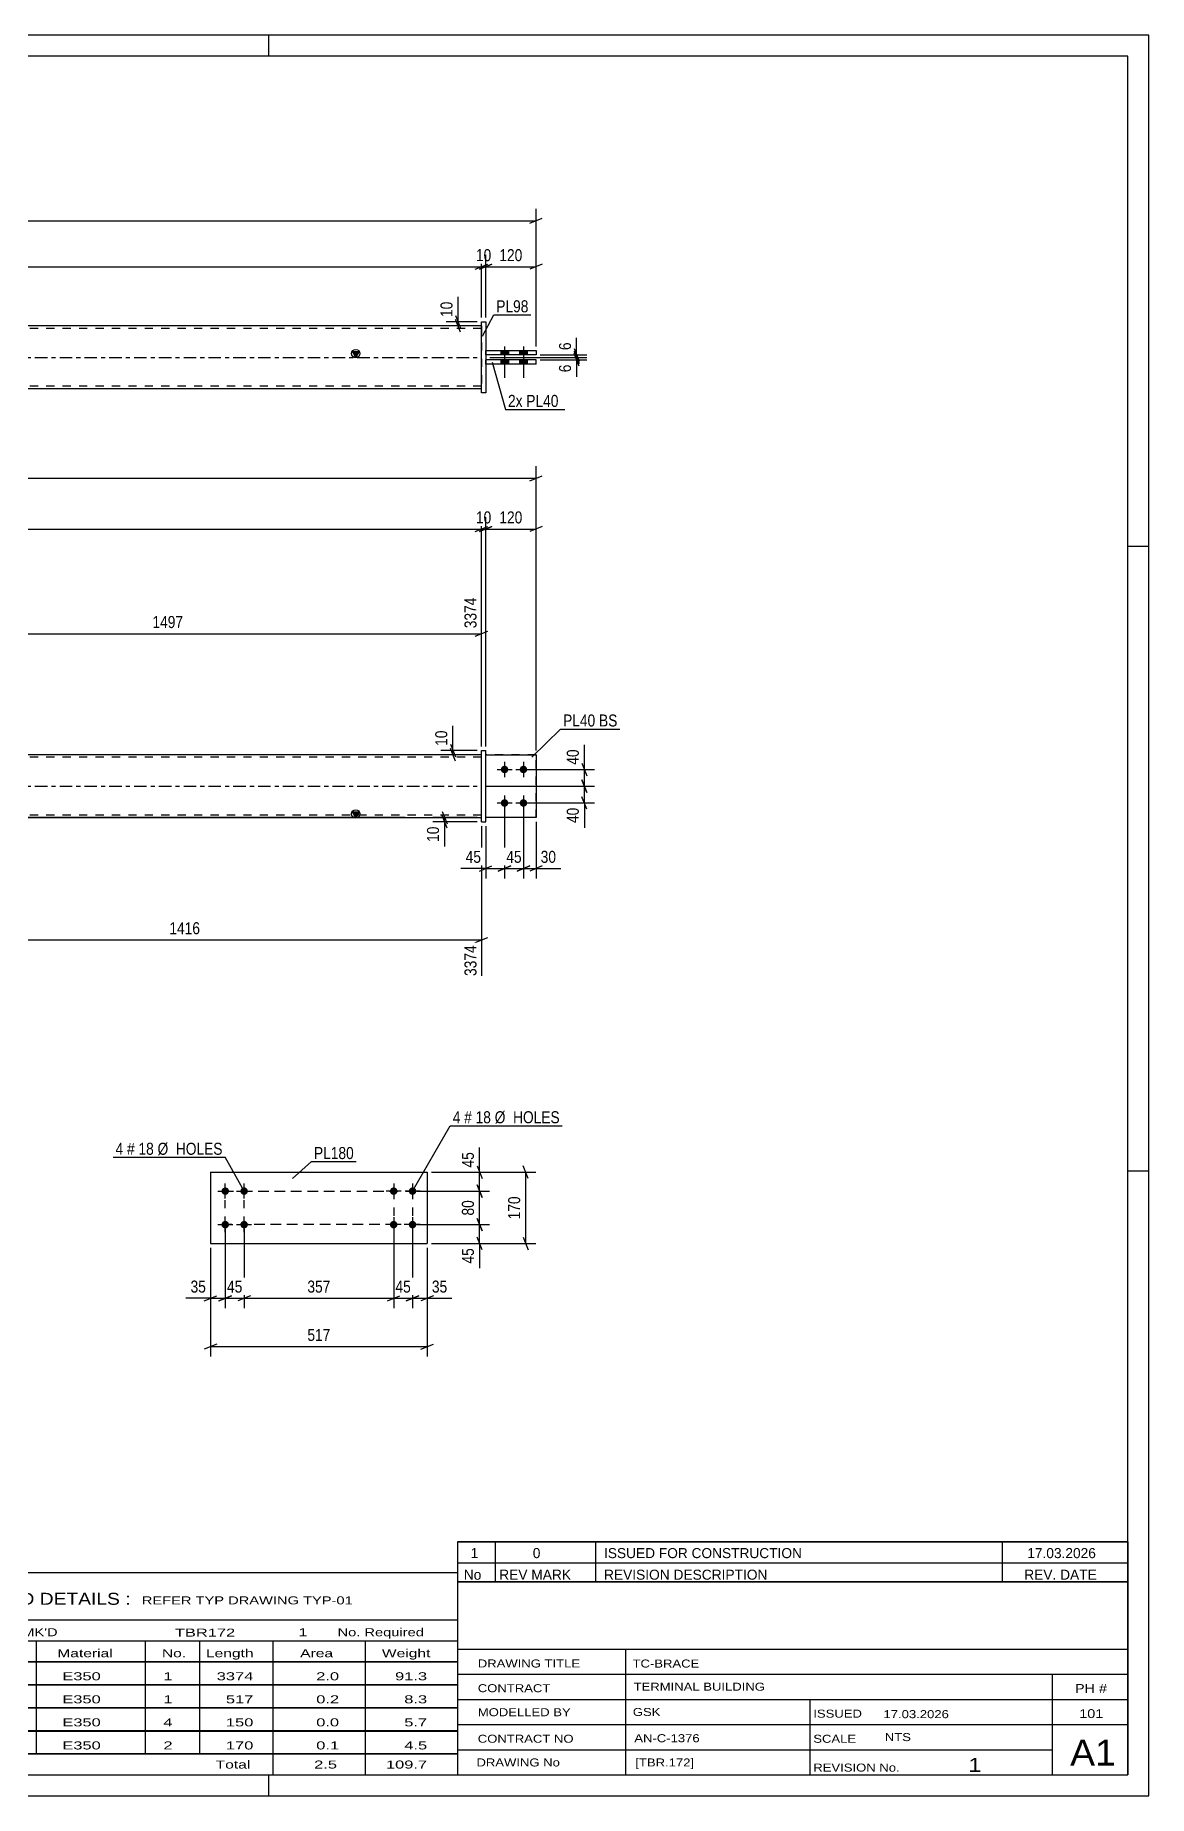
# Model space of a CAD drawing. Header units: millimetres. Extents: x 0 to 594, y 0 to 420.
# Drawn here: x 328.3 to 594, y 0 to 420 of the extents above; entities that cross this region are included whole.
import ezdxf

# ---------------------------------------------------------------- set-up
doc = ezdxf.new("R2010")
doc.units = ezdxf.units.MM
doc.linetypes.add('DXK_LINE_DOT2', pattern=[3.9198, 1.9599, -1.9599])
doc.linetypes.add('DXK_LINE_DOT3', pattern=[5.9187, 2.979, -0.9799, 0.9799, -0.9799])
doc.styles.add('Arial Narrow', font='ARIALN.TTF', dxfattribs={"height": 0.2})

# ---------------------------------------------------------------- blocks, each defined once
blk = doc.blocks.new('Unknown-580873524-1130')
at = {"color": 5, "linetype": 'Continuous'}
for p, q in [((594, 420), (0, 420)), ((384, 415), (384, 420)), ((594, 0), (594, 420)), ((589, 415), (5, 415)), ((589, 5), (589, 415)), ((594, 298), (589, 298)), ((594, 149), (589, 149)), ((5, 5), (589, 5)), ((384, 0), (384, 5)), ((0, 0), (594, 0))]:
    blk.add_line(p, q, dxfattribs=at)
blk = doc.blocks.new('Part-580873524-3576 - 3575')
at = {"color": 2, "linetype": 'Continuous'}
for p, q in [((370.12, 148.75), (370.12, 131.75)), ((370.12, 148.75), (421.81, 148.75)), ((421.81, 148.75), (421.81, 131.75)), ((370.12, 131.75), (421.81, 131.75))]:
    blk.add_line(p, q, dxfattribs=at)
blk = doc.blocks.new('Bolt-580873524-3577 - 3575')
at = {"linetype": 'Continuous'}
for points in [[(413.81, 143.35, -1), (413.81, 145.15, -1)], [(418.31, 143.35, -1), (418.31, 145.15, -1)], [(413.81, 135.35, -1), (413.81, 137.15, -1)], [(418.31, 135.35, -1), (418.31, 137.15, -1)]]:
    blk.add_hatch(color=1, dxfattribs=at).paths.add_polyline_path(points)
at = {"color": 1, "linetype": 'Continuous'}
for p, q in [((415.61, 144.25), (412.01, 144.25)), ((413.81, 146.05), (413.81, 142.45)), ((420.11, 144.25), (416.51, 144.25)), ((418.31, 146.05), (418.31, 142.45)), ((415.61, 136.25), (412.01, 136.25)), ((413.81, 138.05), (413.81, 134.45)), ((420.11, 136.25), (416.51, 136.25)), ((418.31, 138.05), (418.31, 134.45))]:
    blk.add_line(p, q, dxfattribs=at)
blk = doc.blocks.new('Bolt-580873524-3578 - 3575')
at = {"linetype": 'Continuous'}
for points in [[(373.62, 145.15, -1), (373.62, 143.35, -1)], [(378.12, 145.15, -1), (378.12, 143.35, -1)], [(373.62, 137.15, -1), (373.62, 135.35, -1)], [(378.12, 137.15, -1), (378.12, 135.35, -1)]]:
    blk.add_hatch(color=1, dxfattribs=at).paths.add_polyline_path(points)
at = {"color": 1, "linetype": 'Continuous'}
for p, q in [((371.82, 144.25), (375.42, 144.25)), ((373.62, 142.45), (373.62, 146.05)), ((376.32, 144.25), (379.92, 144.25)), ((378.12, 142.45), (378.12, 146.05)), ((371.82, 136.25), (375.42, 136.25)), ((373.62, 134.45), (373.62, 138.05)), ((376.32, 136.25), (379.92, 136.25)), ((378.12, 134.45), (378.12, 138.05))]:
    blk.add_line(p, q, dxfattribs=at)
blk = doc.blocks.new('Part-580873524-1689 - 1670')
at = {"color": 2, "linetype": 'Continuous'}
for p, q in [((435.77, 248.34), (447.77, 248.34)), ((447.77, 248.34), (447.77, 233.34)), ((447.77, 233.34), (435.77, 233.34))]:
    blk.add_line(p, q, dxfattribs=at)
at = {"color": 7, "linetype": 'DXK_LINE_DOT2'}
blk.add_line((435.77, 233.34), (435.77, 248.34), dxfattribs=at)
blk = doc.blocks.new('Part-580873524-1684 - 1670')
at = {"linetype": 'Continuous'}
blk.add_hatch(color=2, dxfattribs=at).paths.add_polyline_path([(404.77, 233.34), (403.97, 234.74), (405.57, 234.74)])
at = {"color": 2, "linetype": 'Continuous'}
for p, q in [((434.77, 248.34), (97.36, 248.34)), ((97.36, 233.34), (434.77, 233.34)), ((404.77, 233.34), (403.97, 234.74)), ((403.97, 234.74), (405.57, 234.74)), ((405.57, 234.74), (404.77, 233.34))]:
    blk.add_line(p, q, dxfattribs=at)
at = {"color": 7, "linetype": 'DXK_LINE_DOT2'}
for p, q in [((434.77, 233.34), (434.77, 248.34)), ((434.77, 247.74), (97.36, 247.74)), ((434.77, 233.94), (97.36, 233.94))]:
    blk.add_line(p, q, dxfattribs=at)
at = {"color": 7, "linetype": 'DXK_LINE_DOT3'}
blk.add_line((97.36, 240.84), (434.77, 240.84), dxfattribs=at)
at = {"color": 2, "linetype": 'Continuous'}
blk.add_circle((404.77, 234.24), 1, dxfattribs=at)
blk = doc.blocks.new('Part-580873524-1694 - 1670')
at = {"color": 7, "linetype": 'DXK_LINE_DOT2'}
for p, q in [((447.77, 248.34), (435.77, 248.34)), ((435.77, 233.34), (435.77, 248.34)), ((447.77, 233.34), (447.77, 248.34)), ((447.77, 233.34), (435.77, 233.34))]:
    blk.add_line(p, q, dxfattribs=at)
blk = doc.blocks.new('Part-580873524-1695 - 1670')
at = {"color": 2, "linetype": 'Continuous'}
for p, q in [((434.77, 232.34), (434.77, 249.34)), ((434.77, 249.34), (435.77, 249.34)), ((435.77, 232.34), (435.77, 249.34)), ((434.77, 232.34), (435.77, 232.34))]:
    blk.add_line(p, q, dxfattribs=at)
blk = doc.blocks.new('Bolt-580873524-1716 - 1670')
at = {"linetype": 'Continuous'}
for points in [[(440.27, 245.74, -1), (440.27, 243.94, -1)], [(444.77, 245.74, -1), (444.77, 243.94, -1)], [(440.27, 237.74, -1), (440.27, 235.94, -1)], [(444.77, 237.74, -1), (444.77, 235.94, -1)]]:
    blk.add_hatch(color=1, dxfattribs=at).paths.add_polyline_path(points)
at = {"color": 1, "linetype": 'Continuous'}
for p, q in [((438.47, 244.84), (442.07, 244.84)), ((440.27, 246.64), (440.27, 243.04)), ((442.97, 244.84), (446.57, 244.84)), ((444.77, 246.64), (444.77, 243.04)), ((438.47, 236.84), (442.07, 236.84)), ((440.27, 238.64), (440.27, 235.04)), ((442.97, 236.84), (446.57, 236.84)), ((444.77, 238.64), (444.77, 235.04))]:
    blk.add_line(p, q, dxfattribs=at)
blk = doc.blocks.new('Bolt-580873524-1371 - 1367')
at = {"linetype": 'Continuous'}
for points in [[(441.17, 344.75), (439.37, 344.75), (439.37, 343.75), (441.17, 343.75)], [(441.17, 344.75), (439.37, 344.75), (439.37, 343.75), (441.17, 343.75)], [(445.67, 344.75), (443.87, 344.75), (443.87, 343.75), (445.67, 343.75)], [(445.67, 344.75), (443.87, 344.75), (443.87, 343.75), (445.67, 343.75)], [(441.17, 342.55), (439.37, 342.55), (439.37, 341.55), (441.17, 341.55)], [(441.17, 342.55), (439.37, 342.55), (439.37, 341.55), (441.17, 341.55)], [(445.67, 342.55), (443.87, 342.55), (443.87, 341.55), (445.67, 341.55)], [(445.67, 342.55), (443.87, 342.55), (443.87, 341.55), (445.67, 341.55)]]:
    blk.add_hatch(color=1, dxfattribs=at).paths.add_polyline_path(points)
at = {"color": 1, "linetype": 'Continuous'}
for p, q in [((439.37, 344.75), (439.37, 343.75)), ((439.37, 344.75), (439.37, 343.75)), ((440.27, 345.75), (440.27, 338.25)), ((440.27, 345.75), (440.27, 338.25)), ((441.17, 344.75), (441.17, 343.75)), ((441.17, 344.75), (441.17, 343.75)), ((443.87, 344.75), (443.87, 343.75)), ((443.87, 344.75), (443.87, 343.75)), ((444.77, 345.75), (444.77, 338.25)), ((444.77, 345.75), (444.77, 338.25)), ((445.67, 344.75), (445.67, 343.75)), ((445.67, 344.75), (445.67, 343.75)), ((439.37, 342.55), (439.37, 341.55)), ((439.37, 342.55), (439.37, 341.55)), ((441.17, 342.55), (441.17, 341.55)), ((441.17, 342.55), (441.17, 341.55)), ((443.87, 342.55), (443.87, 341.55)), ((443.87, 342.55), (443.87, 341.55)), ((445.67, 342.55), (445.67, 341.55)), ((445.67, 342.55), (445.67, 341.55))]:
    blk.add_line(p, q, dxfattribs=at)
blk = doc.blocks.new('Part-580873524-1456 - 1367')
at = {"linetype": 'Continuous'}
blk.add_hatch(color=2, dxfattribs=at).paths.add_polyline_path([(404.77, 343.15), (403.97, 344.55), (405.57, 344.55)])
at = {"color": 2, "linetype": 'Continuous'}
for p, q in [((434.77, 350.65), (97.36, 350.65)), ((404.77, 343.15), (403.97, 344.55)), ((403.97, 344.55), (405.57, 344.55)), ((405.57, 344.55), (404.77, 343.15)), ((434.77, 335.65), (97.36, 335.65))]:
    blk.add_line(p, q, dxfattribs=at)
at = {"color": 7, "linetype": 'DXK_LINE_DOT2'}
for p, q in [((434.77, 350.05), (97.36, 350.05)), ((434.77, 350.65), (434.77, 335.65)), ((434.77, 336.25), (97.36, 336.25))]:
    blk.add_line(p, q, dxfattribs=at)
at = {"color": 7, "linetype": 'DXK_LINE_DOT3'}
blk.add_line((97.36, 343.15), (434.77, 343.15), dxfattribs=at)
at = {"color": 2, "linetype": 'Continuous'}
blk.add_circle((404.77, 344.05), 1, dxfattribs=at)
blk = doc.blocks.new('Part-580873524-1461 - 1367')
at = {"color": 2, "linetype": 'Continuous'}
for p, q in [((447.77, 342.55), (435.77, 342.55)), ((447.77, 341.55), (435.77, 341.55)), ((447.77, 341.55), (447.77, 342.55))]:
    blk.add_line(p, q, dxfattribs=at)
at = {"color": 7, "linetype": 'DXK_LINE_DOT2'}
blk.add_line((435.77, 341.55), (435.77, 342.55), dxfattribs=at)
blk = doc.blocks.new('Part-580873524-1433 - 1367')
at = {"color": 2, "linetype": 'Continuous'}
for p, q in [((434.77, 334.65), (434.77, 351.65)), ((434.77, 351.65), (435.77, 351.65)), ((435.77, 351.65), (435.77, 334.65)), ((435.77, 334.65), (434.77, 334.65))]:
    blk.add_line(p, q, dxfattribs=at)
blk = doc.blocks.new('Part-580873524-1466 - 1367')
at = {"color": 2, "linetype": 'Continuous'}
for p, q in [((435.77, 344.75), (447.77, 344.75)), ((447.77, 344.75), (447.77, 343.75)), ((447.77, 343.75), (435.77, 343.75))]:
    blk.add_line(p, q, dxfattribs=at)
at = {"color": 7, "linetype": 'DXK_LINE_DOT2'}
blk.add_line((435.77, 343.75), (435.77, 344.75), dxfattribs=at)
blk = doc.blocks.new('Rectangle-580873524-3749 - 3575')
at = {"color": 1, "linetype": 'DXK_LINE_DOT2'}
blk.add_lwpolyline([(373.62, 144.25), (418.31, 144.25), (418.31, 136.25), (373.62, 136.25), (373.62, 144.25)], close=True, dxfattribs=at)
blk = doc.blocks.new('Rectangle-580873524-3759 - 3575')
at = {"color": 1, "linetype": 'DXK_LINE_DOT2'}
blk.add_lwpolyline([(378.12, 144.25), (413.81, 144.25), (413.81, 136.25), (378.12, 136.25), (378.12, 144.25)], close=True, dxfattribs=at)
blk = doc.blocks.new('StraightDimension-580873524-3582 - 3575')
at = {"color": 7, "linetype": 'Continuous'}
for p, q in [((418.31, 135.25), (418.31, 116.29)), ((421.81, 130.75), (421.81, 116.29)), ((416.81, 118.09), (419.81, 119.29)), ((418.31, 118.69), (421.81, 118.69)), ((423.31, 119.29), (420.31, 118.09))]:
    blk.add_line(p, q, dxfattribs=at)
at = {"color": 0}
blk.add_wipeout([(427.19, 119.44), (427.19, 123.64), (422.33, 123.64), (422.33, 119.44)], dxfattribs=at)
at = {"color": 7, "linetype": 'Continuous'}
blk.add_line((421.81, 118.69), (427.71, 118.69), dxfattribs=at)
blk.add_line((421.81, 118.69), (427.71, 118.69), dxfattribs=at)
at = {"color": 3, "style": 'Arial Narrow'}
blk.add_text('35', height=2.863, dxfattribs=at).set_placement((422.93, 120.04))
blk = doc.blocks.new('StraightDimension-580873524-3583 - 3575')
at = {"color": 7, "linetype": 'Continuous'}
for p, q in [((413.81, 135.25), (413.81, 116.29)), ((418.31, 135.25), (418.31, 116.29)), ((412.31, 118.09), (415.31, 119.29)), ((413.81, 118.69), (418.31, 118.69)), ((419.81, 119.29), (416.81, 118.09))]:
    blk.add_line(p, q, dxfattribs=at)
at = {"color": 0}
blk.add_wipeout([(418.48, 119.44), (418.48, 123.64), (413.63, 123.64), (413.63, 119.44)], dxfattribs=at)
at = {"color": 3, "style": 'Arial Narrow'}
blk.add_text('45', height=2.863, dxfattribs=at).set_placement((414.23, 120.04))
blk = doc.blocks.new('StraightDimension-580873524-3584 - 3575')
at = {"color": 7, "linetype": 'Continuous'}
for p, q in [((378.12, 135.25), (378.12, 116.29)), ((413.81, 135.25), (413.81, 116.29)), ((379.62, 119.29), (376.62, 118.09)), ((378.12, 118.69), (413.81, 118.69)), ((412.31, 118.09), (415.31, 119.29))]:
    blk.add_line(p, q, dxfattribs=at)
at = {"color": 0}
blk.add_wipeout([(399.31, 119.44), (399.31, 123.64), (392.62, 123.64), (392.62, 119.44)], dxfattribs=at)
at = {"color": 3, "style": 'Arial Narrow'}
blk.add_text('357', height=2.863, dxfattribs=at).set_placement((393.22, 120.04))
blk = doc.blocks.new('StraightDimension-580873524-3585 - 3575')
at = {"color": 7, "linetype": 'Continuous'}
for p, q in [((373.62, 135.25), (373.62, 116.29)), ((378.12, 135.25), (378.12, 116.29)), ((372.12, 118.09), (375.12, 119.29)), ((373.62, 118.69), (378.12, 118.69)), ((379.62, 119.29), (376.62, 118.09))]:
    blk.add_line(p, q, dxfattribs=at)
at = {"color": 0}
blk.add_wipeout([(378.3, 119.44), (378.3, 123.64), (373.44, 123.64), (373.44, 119.44)], dxfattribs=at)
at = {"color": 3, "style": 'Arial Narrow'}
blk.add_text('45', height=2.863, dxfattribs=at).set_placement((374.04, 120.04))
blk = doc.blocks.new('StraightDimension-580873524-3586 - 3575')
at = {"color": 7, "linetype": 'Continuous'}
for p, q in [((373.62, 135.25), (373.62, 116.29)), ((370.12, 130.75), (370.12, 116.29)), ((368.62, 118.09), (371.62, 119.29)), ((370.12, 118.69), (373.62, 118.69)), ((375.12, 119.29), (372.12, 118.09))]:
    blk.add_line(p, q, dxfattribs=at)
at = {"color": 0}
blk.add_wipeout([(369.6, 119.44), (369.6, 123.64), (364.74, 123.64), (364.74, 119.44)], dxfattribs=at)
at = {"color": 7, "linetype": 'Continuous'}
blk.add_line((370.12, 118.69), (364.22, 118.69), dxfattribs=at)
blk.add_line((370.12, 118.69), (364.22, 118.69), dxfattribs=at)
at = {"color": 3, "style": 'Arial Narrow'}
blk.add_text('35', height=2.863, dxfattribs=at).set_placement((365.34, 120.04))
blk = doc.blocks.new('StraightDimension-580873524-3602 - 3575')
at = {"color": 7, "linetype": 'Continuous'}
for p, q in [((370.12, 130.75), (370.12, 104.76)), ((421.81, 130.75), (421.81, 104.76)), ((371.62, 107.76), (368.62, 106.56)), ((370.12, 107.16), (421.81, 107.16)), ((420.31, 106.56), (423.31, 107.76))]:
    blk.add_line(p, q, dxfattribs=at)
at = {"color": 0}
blk.add_wipeout([(399.31, 107.91), (399.31, 112.11), (392.62, 112.11), (392.62, 107.91)], dxfattribs=at)
at = {"color": 3, "style": 'Arial Narrow'}
blk.add_text('517', height=2.863, dxfattribs=at).set_placement((393.22, 108.51))
blk = doc.blocks.new('StraightDimension-580873524-3622 - 3575')
at = {"color": 7, "linetype": 'Continuous'}
for p, q in [((422.81, 148.75), (447.74, 148.75)), ((445.94, 147.25), (444.74, 150.25)), ((445.34, 131.75), (445.34, 148.75)), ((422.81, 131.75), (447.74, 131.75)), ((444.74, 133.25), (445.94, 130.25))]:
    blk.add_line(p, q, dxfattribs=at)
at = {"color": 0}
blk.add_wipeout([(444.59, 143.59), (440.39, 143.59), (440.39, 136.91), (444.59, 136.91)], dxfattribs=at)
at = {"color": 3, "style": 'Arial Narrow'}
blk.add_text('170', height=2.863, rotation=90.0002, dxfattribs=at).set_placement((443.99, 137.51))
blk = doc.blocks.new('StraightDimension-580873524-3727 - 3575')
at = {"color": 7, "linetype": 'Continuous'}
for p, q in [((422.81, 148.75), (436.7, 148.75)), ((433.7, 150.25), (434.9, 147.25)), ((434.3, 144.25), (434.3, 148.75)), ((419.31, 144.25), (436.7, 144.25)), ((434.9, 142.75), (433.7, 145.75))]:
    blk.add_line(p, q, dxfattribs=at)
at = {"color": 0}
blk.add_wipeout([(433.55, 154.13), (429.35, 154.13), (429.35, 149.28), (433.55, 149.28)], dxfattribs=at)
at = {"color": 7, "linetype": 'Continuous'}
blk.add_line((434.3, 148.75), (434.3, 154.66), dxfattribs=at)
blk.add_line((434.3, 148.75), (434.3, 154.66), dxfattribs=at)
at = {"color": 3, "style": 'Arial Narrow'}
blk.add_text('45', height=2.863, rotation=90.0002, dxfattribs=at).set_placement((432.95, 149.88))
blk = doc.blocks.new('StraightDimension-580873524-3728 - 3575')
at = {"color": 7, "linetype": 'Continuous'}
for p, q in [((419.31, 144.25), (436.7, 144.25)), ((433.7, 145.75), (434.9, 142.75)), ((434.3, 136.25), (434.3, 144.25)), ((419.31, 136.25), (436.7, 136.25)), ((434.9, 134.75), (433.7, 137.75))]:
    blk.add_line(p, q, dxfattribs=at)
at = {"color": 0}
blk.add_wipeout([(433.55, 142.68), (429.35, 142.68), (429.35, 137.82), (433.55, 137.82)], dxfattribs=at)
at = {"color": 3, "style": 'Arial Narrow'}
blk.add_text('80', height=2.863, rotation=90.0002, dxfattribs=at).set_placement((432.95, 138.42))
blk = doc.blocks.new('StraightDimension-580873524-3729 - 3575')
at = {"color": 7, "linetype": 'Continuous'}
for p, q in [((419.31, 136.25), (436.7, 136.25)), ((433.7, 137.75), (434.9, 134.75)), ((434.3, 131.75), (434.3, 136.25)), ((422.81, 131.75), (436.7, 131.75)), ((434.9, 130.25), (433.7, 133.25))]:
    blk.add_line(p, q, dxfattribs=at)
at = {"color": 0}
blk.add_wipeout([(433.55, 131.23), (429.35, 131.23), (429.35, 126.37), (433.55, 126.37)], dxfattribs=at)
at = {"color": 7, "linetype": 'Continuous'}
blk.add_line((434.3, 131.75), (434.3, 125.84), dxfattribs=at)
blk.add_line((434.3, 131.75), (434.3, 125.84), dxfattribs=at)
at = {"color": 3, "style": 'Arial Narrow'}
blk.add_text('45', height=2.863, rotation=90.0002, dxfattribs=at).set_placement((432.95, 126.97))
blk = doc.blocks.new('StraightDimension-580873524-2007 - 1670')
at = {"color": 7, "linetype": 'Continuous'}
for p, q in [((433.77, 249.34), (425.09, 249.34)), ((433.77, 248.34), (425.09, 248.34)), ((427.34, 250.84), (428.54, 247.84)), ((428.54, 246.84), (427.34, 249.84)), ((427.94, 248.34), (427.94, 249.34))]:
    blk.add_line(p, q, dxfattribs=at)
at = {"color": 0}
blk.add_wipeout([(427.19, 254.72), (422.99, 254.72), (422.99, 249.87), (427.19, 249.87)], dxfattribs=at)
at = {"color": 7, "linetype": 'Continuous'}
blk.add_line((427.94, 249.34), (427.94, 255.25), dxfattribs=at)
blk.add_line((427.94, 249.34), (427.94, 255.25), dxfattribs=at)
at = {"color": 3, "style": 'Arial Narrow'}
blk.add_text('10', height=2.863, rotation=90.0002, dxfattribs=at).set_placement((426.59, 250.47))
blk = doc.blocks.new('StraightDimension-580873524-1969 - 1670')
at = {"color": 7, "linetype": 'Continuous'}
for p, q in [((416.54, 233.34), (304.67, 233.34)), ((306.92, 234.84), (308.12, 231.84)), ((307.52, 223.08), (307.52, 233.34)), ((294.55, 223.08), (309.92, 223.08)), ((308.12, 221.58), (306.92, 224.58))]:
    blk.add_line(p, q, dxfattribs=at)
at = {"color": 0}
blk.add_wipeout([(306.77, 231.55), (302.57, 231.55), (302.57, 224.87), (306.77, 224.87)], dxfattribs=at)
at = {"color": 3, "style": 'Arial Narrow'}
blk.add_text('103', height=2.863, rotation=90.0002, dxfattribs=at).set_placement((306.17, 225.47))
blk = doc.blocks.new('StraightDimension-580873524-1912 - 1670')
at = {"color": 7, "linetype": 'Continuous'}
for p, q in [((433.77, 233.34), (423.12, 233.34)), ((433.77, 232.34), (423.12, 232.34)), ((425.37, 234.84), (426.57, 231.84)), ((426.57, 230.84), (425.37, 233.84)), ((425.97, 232.34), (425.97, 233.34))]:
    blk.add_line(p, q, dxfattribs=at)
at = {"color": 0}
blk.add_wipeout([(425.22, 231.82), (421.02, 231.82), (421.02, 226.96), (425.22, 226.96)], dxfattribs=at)
at = {"color": 7, "linetype": 'Continuous'}
blk.add_line((425.97, 232.34), (425.97, 226.43), dxfattribs=at)
blk.add_line((425.97, 232.34), (425.97, 226.43), dxfattribs=at)
at = {"color": 3, "style": 'Arial Narrow'}
blk.add_text('10', height=2.863, rotation=90.0002, dxfattribs=at).set_placement((424.62, 227.56))
blk = doc.blocks.new('StraightDimension-580873524-1993 - 1670')
at = {"color": 7, "linetype": 'Continuous'}
for p, q in [((435.77, 240.84), (461.73, 240.84)), ((458.73, 242.34), (459.93, 239.34)), ((459.33, 236.84), (459.33, 240.84)), ((445.77, 236.84), (461.73, 236.84)), ((459.93, 235.34), (458.73, 238.34))]:
    blk.add_line(p, q, dxfattribs=at)
at = {"color": 0}
blk.add_wipeout([(458.58, 236.32), (454.38, 236.32), (454.38, 231.46), (458.58, 231.46)], dxfattribs=at)
at = {"color": 7, "linetype": 'Continuous'}
blk.add_line((459.33, 236.84), (459.33, 230.93), dxfattribs=at)
blk.add_line((459.33, 236.84), (459.33, 230.93), dxfattribs=at)
at = {"color": 3, "style": 'Arial Narrow'}
blk.add_text('40', height=2.863, rotation=90.0002, dxfattribs=at).set_placement((457.98, 232.06))
blk = doc.blocks.new('StraightDimension-580873524-2024 - 1670')
at = {"color": 7, "linetype": 'Continuous'}
for p, q in [((433.27, 301.59), (436.27, 302.79)), ((434.77, 250.34), (434.77, 305.04)), ((97.36, 302.19), (434.77, 302.19))]:
    blk.add_line(p, q, dxfattribs=at)
blk = doc.blocks.new('StraightDimension-580873524-1719 - 1670')
at = {"color": 7, "linetype": 'Continuous'}
for p, q in [((447.77, 249.34), (447.77, 317.16)), ((84.36, 314.31), (447.77, 314.31)), ((446.27, 313.71), (449.27, 314.91))]:
    blk.add_line(p, q, dxfattribs=at)
blk = doc.blocks.new('StraightDimension-580873524-2746 - 1670')
at = {"color": 7, "linetype": 'Continuous'}
for p, q in [((285.04, 249.34), (285.04, 285.85)), ((434.77, 250.34), (434.77, 285.85)), ((286.54, 277.83), (283.54, 276.63)), ((285.04, 277.23), (434.77, 277.23)), ((433.27, 276.63), (436.27, 277.83))]:
    blk.add_line(p, q, dxfattribs=at)
at = {"color": 0, "linetype": 'Continuous'}
blk.add_wipeout([(434.17, 286.45), (429.97, 286.45), (429.97, 277.93), (434.17, 277.93)], dxfattribs=at)
at = {"color": 0}
blk.add_wipeout([(364.16, 277.98), (364.16, 282.18), (355.65, 282.18), (355.65, 277.98)], dxfattribs=at)
at = {"color": 3, "linetype": 'Continuous', "style": 'Arial Narrow'}
blk.add_text('3374', height=2.863, rotation=90.0002, dxfattribs=at).set_placement((433.57, 278.53))
at = {"color": 3, "style": 'Arial Narrow'}
blk.add_text('1497', height=2.863, dxfattribs=at).set_placement((356.25, 278.58))
blk = doc.blocks.new('StraightDimension-580873524-1862 - 1670')
at = {"color": 7, "linetype": 'Continuous'}
for p, q in [((293.13, 232.34), (293.13, 195.58)), ((434.77, 231.34), (434.77, 195.58)), ((294.63, 204.79), (291.63, 203.59)), ((293.13, 204.19), (434.77, 204.19)), ((433.27, 203.59), (436.27, 204.79))]:
    blk.add_line(p, q, dxfattribs=at)
at = {"color": 0}
blk.add_wipeout([(368.21, 204.94), (368.21, 209.14), (359.69, 209.14), (359.69, 204.94)], dxfattribs=at)
at = {"color": 0, "linetype": 'Continuous'}
blk.add_wipeout([(434.17, 203.49), (429.97, 203.49), (429.97, 194.98), (434.17, 194.98)], dxfattribs=at)
at = {"color": 3, "style": 'Arial Narrow'}
blk.add_text('1416', height=2.863, dxfattribs=at).set_placement((360.29, 205.54))
at = {"color": 3, "linetype": 'Continuous', "style": 'Arial Narrow'}
blk.add_text('3374', height=2.863, rotation=90.0002, dxfattribs=at).set_placement((433.57, 195.58))
blk = doc.blocks.new('StraightDimension-580873524-1921 - 1670')
at = {"color": 7, "linetype": 'Continuous'}
for p, q in [((440.27, 235.84), (440.27, 218.81)), ((435.77, 231.34), (435.77, 218.81)), ((434.27, 220.61), (437.27, 221.81)), ((435.77, 221.21), (440.27, 221.21)), ((441.77, 221.81), (438.77, 220.61))]:
    blk.add_line(p, q, dxfattribs=at)
at = {"color": 0}
blk.add_wipeout([(435.24, 221.96), (435.24, 226.16), (430.39, 226.16), (430.39, 221.96)], dxfattribs=at)
at = {"color": 7, "linetype": 'Continuous'}
blk.add_line((435.77, 221.21), (429.86, 221.21), dxfattribs=at)
blk.add_line((435.77, 221.21), (429.86, 221.21), dxfattribs=at)
at = {"color": 3, "style": 'Arial Narrow'}
blk.add_text('45', height=2.863, dxfattribs=at).set_placement((430.99, 222.56))
blk = doc.blocks.new('StraightDimension-580873524-1931 - 1670')
at = {"color": 7, "linetype": 'Continuous'}
for p, q in [((440.27, 235.84), (440.27, 218.81)), ((444.77, 235.84), (444.77, 218.81)), ((438.77, 220.61), (441.77, 221.81)), ((440.27, 221.21), (444.77, 221.21)), ((446.27, 221.81), (443.27, 220.61))]:
    blk.add_line(p, q, dxfattribs=at)
at = {"color": 0}
blk.add_wipeout([(444.95, 221.96), (444.95, 226.16), (440.09, 226.16), (440.09, 221.96)], dxfattribs=at)
at = {"color": 3, "style": 'Arial Narrow'}
blk.add_text('45', height=2.863, dxfattribs=at).set_placement((440.69, 222.56))
blk = doc.blocks.new('StraightDimension-580873524-1941 - 1670')
at = {"color": 7, "linetype": 'Continuous'}
for p, q in [((444.77, 235.84), (444.77, 218.81)), ((447.77, 232.34), (447.77, 218.81)), ((443.27, 220.61), (446.27, 221.81)), ((444.77, 221.21), (447.77, 221.21)), ((449.27, 221.81), (446.27, 220.61))]:
    blk.add_line(p, q, dxfattribs=at)
at = {"color": 0}
blk.add_wipeout([(453.15, 221.96), (453.15, 226.16), (448.29, 226.16), (448.29, 221.96)], dxfattribs=at)
at = {"color": 7, "linetype": 'Continuous'}
blk.add_line((447.77, 221.21), (453.68, 221.21), dxfattribs=at)
blk.add_line((447.77, 221.21), (453.68, 221.21), dxfattribs=at)
at = {"color": 3, "style": 'Arial Narrow'}
blk.add_text('30', height=2.863, dxfattribs=at).set_placement((448.89, 222.56))
blk = doc.blocks.new('StraightDimension-580873524-1980 - 1670')
at = {"color": 7, "linetype": 'Continuous'}
for p, q in [((445.77, 244.84), (461.73, 244.84)), ((458.73, 246.34), (459.93, 243.34)), ((459.33, 240.84), (459.33, 244.84)), ((435.77, 240.84), (461.73, 240.84)), ((459.93, 239.34), (458.73, 242.34))]:
    blk.add_line(p, q, dxfattribs=at)
at = {"color": 0}
blk.add_wipeout([(458.58, 250.22), (454.38, 250.22), (454.38, 245.37), (458.58, 245.37)], dxfattribs=at)
at = {"color": 7, "linetype": 'Continuous'}
blk.add_line((459.33, 244.84), (459.33, 250.75), dxfattribs=at)
blk.add_line((459.33, 244.84), (459.33, 250.75), dxfattribs=at)
at = {"color": 3, "style": 'Arial Narrow'}
blk.add_text('40', height=2.863, rotation=90.0002, dxfattribs=at).set_placement((457.98, 245.97))
blk = doc.blocks.new('StraightDimension-580873524-2027 - 1670')
at = {"color": 7, "linetype": 'Continuous'}
for p, q in [((433.27, 301.59), (436.27, 302.79)), ((437.27, 302.79), (434.27, 301.59)), ((434.77, 250.34), (434.77, 305.04)), ((435.77, 250.34), (435.77, 305.04)), ((434.77, 302.19), (435.77, 302.19))]:
    blk.add_line(p, q, dxfattribs=at)
at = {"color": 0}
blk.add_wipeout([(437.7, 302.94), (437.7, 307.14), (432.84, 307.14), (432.84, 302.94)], dxfattribs=at)
at = {"color": 3, "style": 'Arial Narrow'}
blk.add_text('10', height=2.863, dxfattribs=at).set_placement((433.44, 303.54))
blk = doc.blocks.new('StraightDimension-580873524-2032 - 1670')
at = {"color": 7, "linetype": 'Continuous'}
for p, q in [((434.27, 301.59), (437.27, 302.79)), ((435.77, 250.34), (435.77, 305.04)), ((449.27, 302.79), (446.27, 301.59)), ((447.77, 249.34), (447.77, 305.04)), ((435.77, 302.19), (447.77, 302.19))]:
    blk.add_line(p, q, dxfattribs=at)
at = {"color": 0}
blk.add_wipeout([(445.11, 302.94), (445.11, 307.14), (438.43, 307.14), (438.43, 302.94)], dxfattribs=at)
at = {"color": 3, "style": 'Arial Narrow'}
blk.add_text('120', height=2.863, dxfattribs=at).set_placement((439.03, 303.54))
blk = doc.blocks.new('StraightDimension-580873524-1615 - 1367')
at = {"color": 7, "linetype": 'Continuous'}
for p, q in [((456.87, 345.25), (458.07, 342.25)), ((458.07, 341.65), (456.87, 344.65)), ((436.77, 343.15), (459.87, 343.15)), ((448.77, 343.75), (459.87, 343.75)), ((457.47, 343.15), (457.47, 343.75))]:
    blk.add_line(p, q, dxfattribs=at)
at = {"color": 0}
blk.add_wipeout([(456.72, 347.31), (452.52, 347.31), (452.52, 344.28), (456.72, 344.28)], dxfattribs=at)
at = {"color": 7, "linetype": 'Continuous'}
blk.add_line((457.47, 343.75), (457.47, 347.83), dxfattribs=at)
blk.add_line((457.47, 343.75), (457.47, 347.83), dxfattribs=at)
at = {"color": 3, "style": 'Arial Narrow'}
blk.add_text('6', height=2.86, rotation=90.0002, dxfattribs=at).set_placement((456.12, 344.88))
blk = doc.blocks.new('StraightDimension-580873524-1604 - 1367')
at = {"color": 7, "linetype": 'Continuous'}
for p, q in [((428.59, 353.15), (429.79, 350.15)), ((433.77, 351.65), (426.34, 351.65)), ((433.77, 350.65), (426.34, 350.65)), ((429.79, 349.15), (428.59, 352.15)), ((429.19, 350.65), (429.19, 351.65))]:
    blk.add_line(p, q, dxfattribs=at)
at = {"color": 0}
blk.add_wipeout([(428.44, 357.04), (424.24, 357.04), (424.24, 352.18), (428.44, 352.18)], dxfattribs=at)
at = {"color": 7, "linetype": 'Continuous'}
blk.add_line((429.19, 351.65), (429.19, 357.56), dxfattribs=at)
blk.add_line((429.19, 351.65), (429.19, 357.56), dxfattribs=at)
at = {"color": 3, "style": 'Arial Narrow'}
blk.add_text('10', height=2.863, rotation=90.0002, dxfattribs=at).set_placement((427.84, 352.78))
blk = doc.blocks.new('StraightDimension-580873524-1542 - 1367')
at = {"color": 7, "linetype": 'Continuous'}
for p, q in [((447.77, 345.75), (447.77, 378.6)), ((84.36, 375.75), (447.77, 375.75)), ((446.27, 375.15), (449.27, 376.35))]:
    blk.add_line(p, q, dxfattribs=at)
blk = doc.blocks.new('StraightDimension-580873524-1573 - 1367')
at = {"color": 7, "linetype": 'Continuous'}
for p, q in [((434.77, 352.65), (434.77, 367.6)), ((97.36, 364.75), (434.77, 364.75)), ((433.27, 364.15), (436.27, 365.35))]:
    blk.add_line(p, q, dxfattribs=at)
blk = doc.blocks.new('StraightDimension-580873524-1583 - 1367')
at = {"color": 7, "linetype": 'Continuous'}
for p, q in [((434.77, 352.65), (434.77, 367.6)), ((435.77, 352.65), (435.77, 367.6)), ((433.27, 364.15), (436.27, 365.35)), ((437.27, 365.35), (434.27, 364.15)), ((434.77, 364.75), (435.77, 364.75))]:
    blk.add_line(p, q, dxfattribs=at)
at = {"color": 0}
blk.add_wipeout([(437.7, 365.5), (437.7, 369.7), (432.84, 369.7), (432.84, 365.5)], dxfattribs=at)
at = {"color": 3, "style": 'Arial Narrow'}
blk.add_text('10', height=2.863, dxfattribs=at).set_placement((433.44, 366.1))
blk = doc.blocks.new('StraightDimension-580873524-1593 - 1367')
at = {"color": 7, "linetype": 'Continuous'}
for p, q in [((435.77, 352.65), (435.77, 367.6)), ((447.77, 345.75), (447.77, 367.6)), ((434.27, 364.15), (437.27, 365.35)), ((435.77, 364.75), (447.77, 364.75)), ((449.27, 365.35), (446.27, 364.15))]:
    blk.add_line(p, q, dxfattribs=at)
at = {"color": 0}
blk.add_wipeout([(445.11, 365.5), (445.11, 369.7), (438.43, 369.7), (438.43, 365.5)], dxfattribs=at)
at = {"color": 3, "style": 'Arial Narrow'}
blk.add_text('120', height=2.863, dxfattribs=at).set_placement((439.03, 366.1))
blk = doc.blocks.new('StraightDimension-580873524-1624 - 1367')
at = {"color": 7, "linetype": 'Continuous'}
for p, q in [((456.87, 344.65), (458.07, 341.65)), ((436.77, 343.15), (459.87, 343.15)), ((448.77, 342.55), (459.87, 342.55)), ((458.07, 341.05), (456.87, 344.05)), ((457.47, 342.55), (457.47, 343.15))]:
    blk.add_line(p, q, dxfattribs=at)
at = {"color": 0}
blk.add_wipeout([(456.72, 342.03), (452.52, 342.03), (452.52, 339), (456.72, 339)], dxfattribs=at)
at = {"color": 7, "linetype": 'Continuous'}
blk.add_line((457.47, 342.55), (457.47, 338.48), dxfattribs=at)
blk.add_line((457.47, 342.55), (457.47, 338.48), dxfattribs=at)
at = {"color": 3, "style": 'Arial Narrow'}
blk.add_text('6', height=2.86, rotation=90.0002, dxfattribs=at).set_placement((456.12, 339.6))
blk = doc.blocks.new('Unknown-580873524-4528')
at = {"color": 7, "linetype": 'Continuous'}
for p, q in [((429, 51.05), (429, 5)), ((429, 51.05), (589, 51.05)), ((589, 51), (589, 5)), ((429, 35), (589, 35)), ((469.14, 35), (469.14, 5)), ((429, 29), (589, 29)), ((571, 5.05), (571, 29.05)), ((429, 23), (589, 23)), ((513.14, 23), (513.14, 5)), ((429, 17), (589, 17)), ((429, 11), (571, 11)), ((429, 5), (589, 5))]:
    blk.add_line(p, q, dxfattribs=at)
at = {"color": 7, "style": 'Arial Narrow'}
for s, height, width, p in [('DRAWING TITLE', 1.9089, 1.425378, (433.88, 30.61)), ('TC-BRACE', 1.909, 1.425378, (470.81, 30.59)), ('CONTRACT', 1.909, 1.425378, (433.88, 24.71)), ('TERMINAL BUILDING', 1.9089, 1.425378, (471.06, 25.07)), ('MODELLED BY', 1.9089, 1.425378, (433.88, 18.98)), ('GSK', 1.909, 1.425378, (470.88, 19.04)), ('ISSUED', 1.909, 1.425378, (513.94, 18.64)), ('17.03.2026', 1.909, 1.425378, (530.69, 18.52)), ('CONTRACT NO', 1.9089, 1.425378, (433.88, 12.66)), ('AN-C-1376', 1.909, 1.425378, (471.23, 12.78)), ('SCALE', 1.909, 1.425378, (513.94, 12.65)), ('A1', 6.204, 1.25, (575.24, 7.2)), ('DRAWING No', 1.909, 1.425378, (433.56, 7)), ('[TBR.172]', 1.909, 1.425378, (471.46, 6.99)), ('1', 3.34, 1.5, (550.91, 5.68)), ('REVISION No.', 1.9089, 1.425378, (513.94, 5.77))]:
    blk.add_text(s, height=height, dxfattribs=dict(at, width=width)).set_placement(p)
at = {"color": 7, "linetype": 'Continuous', "style": 'Arial Narrow'}
for s, height, width, p in [('PH #', 2.1, 1.42538, (576.4, 24.55)), ('101', 2.1, 1.42538, (577.41, 18.55)), ('NTS', 1.909, 1.425378, (531, 13.05))]:
    blk.add_text(s, height=height, dxfattribs=dict(at, width=width)).set_placement(p)
blk = doc.blocks.new('Unknown-580873524-4529')
at = {"color": 7, "linetype": 'Continuous'}
for p, q in [((429, 60.55), (589, 60.55)), ((589, 60.55), (429, 60.55)), ((429, 60.55), (429, 55.55)), ((438, 60.55), (438, 55.55)), ((462, 60.55), (462, 55.55)), ((559, 60.55), (559, 55.55)), ((589, 60.55), (589, 55.55)), ((429, 55.55), (589, 55.55)), ((429, 55.55), (429, 51.05)), ((429, 55.55), (589, 55.55)), ((438, 55.55), (438, 51.05)), ((462, 55.55), (462, 51.05)), ((559, 55.55), (559, 51.05)), ((589, 55.55), (589, 51.05)), ((589, 51.05), (429, 51.05))]:
    blk.add_line(p, q, dxfattribs=at)
at = {"color": 7, "linetype": 'Continuous', "style": 'Arial Narrow'}
for s, height, width, p in [('1', 2.39, 1.196471, (432.16, 56.7)), ('0', 2.39, 1.196471, (447, 56.7)), ('ISSUED FOR CONSTRUCTION', 2.3861, 1.196471, (464, 56.7)), ('17.03.2026', 2.386, 1.196471, (565, 56.7)), ('No', 2.386, 1.2, (430.54, 51.55)), ('REV MARK', 2.386, 1.2, (439, 51.55)), ('REVISION DESCRIPTION', 2.3861, 1.2, (464, 51.55)), ('REV. DATE', 2.386, 1.2, (564.28, 51.55))]:
    blk.add_text(s, height=height, dxfattribs=dict(at, width=width)).set_placement(p)
blk = doc.blocks.new('Unknown-580873524-4530')
at = {"color": 7, "linetype": 'Continuous'}
for p, q in [((269, 53.25), (429, 53.25)), ((269, 42), (269, 53.25)), ((429, 53.25), (429, 42)), ((269, 42), (429, 42)), ((269, 42), (269, 37)), ((429, 42), (429, 37)), ((269, 37), (429, 37)), ((269, 37), (269, 32)), ((293, 37), (293, 32)), ((328.5, 37), (328.5, 32)), ((354.5, 37), (354.5, 32)), ((367.5, 37), (367.5, 32)), ((385, 37), (385, 32)), ((407, 37), (407, 32)), ((429, 37), (429, 32)), ((269, 32), (429, 32)), ((269, 31.95), (269, 26.55)), ((269, 31.95), (429, 31.95)), ((293, 32), (293, 26.5)), ((328.5, 32), (328.5, 26.5)), ((354.5, 32), (354.5, 26.5)), ((367.5, 32), (367.5, 26.5)), ((385, 32), (385, 26.5)), ((407, 32), (407, 26.5)), ((429, 31.95), (429, 26.55)), ((269, 26.55), (429, 26.55)), ((269, 26.45), (269, 21.05)), ((269, 26.45), (429, 26.45)), ((293, 26.5), (293, 21)), ((328.5, 26.5), (328.5, 21)), ((354.5, 26.5), (354.5, 21)), ((367.5, 26.5), (367.5, 21)), ((385, 26.5), (385, 21)), ((407, 26.5), (407, 21)), ((429, 26.45), (429, 21.05)), ((269, 21.05), (429, 21.05)), ((293, 21), (293, 15.5)), ((328.5, 21), (328.5, 15.5)), ((354.5, 21), (354.5, 15.5)), ((367.5, 21), (367.5, 15.5)), ((385, 21), (385, 15.5)), ((407, 21), (407, 15.5)), ((269, 20.95), (269, 15.55)), ((269, 20.95), (429, 20.95)), ((429, 20.95), (429, 15.55)), ((269, 15.55), (429, 15.55)), ((269, 15.45), (269, 10.05)), ((269, 15.45), (429, 15.45)), ((293, 15.5), (293, 10)), ((328.5, 15.5), (328.5, 10)), ((354.5, 15.5), (354.5, 10)), ((367.5, 15.5), (367.5, 10)), ((385, 15.5), (385, 10)), ((407, 15.5), (407, 10)), ((429, 15.45), (429, 10.05)), ((269, 10.05), (429, 10.05)), ((269, 10), (429, 10)), ((269, 10), (269, 5)), ((385, 10), (385, 5)), ((407, 10), (407, 5)), ((429, 10), (429, 5)), ((269, 5), (429, 5))]:
    blk.add_line(p, q, dxfattribs=at)
at = {"color": 7, "style": 'Arial Narrow'}
for s, height, width, p in [('GENERAL NOTES & WELD DETAILS :', 2.8633, 1.4, (270.15, 45.56)), ('REFER TYP DRAWING TYP-01', 1.9089, 1.6, (353.7, 45.66)), ("MATERIAL LIST FOR ASSEMBLY MK'D", 1.9089, 1.6, (270.15, 38.06)), ('TBR172', 1.909, 1.794707, (361.59, 37.97)), ('1', 1.91, 1.794707, (391.08, 38.06)), ('No. Required', 1.9089, 1.6, (400.41, 38.06)), ('Mark', 1.909, 1.7, (270.34, 33)), ('Profile', 1.909, 1.7, (303.41, 33)), ('Material', 1.909, 1.7, (333.54, 33.06)), ('No.', 1.909, 1.7, (358.5, 33.06)), ('Length', 1.909, 1.7, (369, 33.06)), ('Area', 1.909, 1.7, (391.5, 33.06)), ('Weight', 1.909, 1.7, (411, 33.06))]:
    blk.add_text(s, height=height, dxfattribs=dict(at, width=width)).set_placement(p)
at = {"color": 7, "linetype": 'Continuous', "style": 'Arial Narrow'}
for s, height, width, p in [('TBR172', 1.909, 1.794707, (270.5, 27.56)), ('SHS150*6', 1.909, 1.794707, (295, 27.56)), ('E350', 1.909, 1.794707, (334.74, 27.56)), ('1', 1.91, 1.794707, (358.86, 27.56)), ('3374', 1.909, 1.794707, (371.58, 27.56)), ('2.0', 1.909, 1.794707, (395.32, 27.56)), ('91.3', 1.909, 1.794707, (414.14, 27.56)), ('PL180', 1.909, 1.794707, (270.5, 22.06)), ('PL12*170', 1.909, 1.794707, (295, 22.06)), ('E350', 1.909, 1.794707, (334.74, 22.06)), ('1', 1.91, 1.794707, (358.86, 22.06)), ('517', 1.909, 1.794707, (373.77, 22.06)), ('0.2', 1.909, 1.794707, (395.32, 22.06)), ('8.3', 1.909, 1.794707, (416.33, 22.06)), ('PL40', 1.909, 1.794707, (270.5, 16.56)), ('PL10*120', 1.909, 1.794707, (295, 16.56)), ('E350', 1.909, 1.794707, (334.74, 16.56)), ('4', 1.91, 1.794707, (358.86, 16.56)), ('150', 1.909, 1.794707, (373.77, 16.56)), ('0.0', 1.909, 1.794707, (395.32, 16.56)), ('5.7', 1.909, 1.794707, (416.33, 16.56)), ('PL98', 1.909, 1.794707, (270.5, 11.06)), ('PL10*170', 1.909, 1.794707, (295, 11.06)), ('E350', 1.909, 1.794707, (334.74, 11.06)), ('2', 1.91, 1.794707, (358.86, 11.06)), ('170', 1.909, 1.794707, (373.77, 11.06)), ('0.1', 1.909, 1.794707, (395.32, 11.06)), ('4.5', 1.909, 1.794707, (416.33, 11.06)), ('Total', 1.909, 1.7, (371.33, 6.5)), ('2.5', 1.909, 1.794707, (394.83, 6.5)), ('109.7', 1.909, 1.794707, (411.96, 6.5))]:
    blk.add_text(s, height=height, dxfattribs=dict(at, width=width)).set_placement(p)
blk = doc.blocks.new('Mark-580873524-3625 - 3575')
at = {"color": 0}
blk.add_wipeout([(404.29, 151.9), (404.29, 154.9), (394.79, 154.9), (394.79, 151.9)], dxfattribs=at)
blk.add_wipeout([(404.29, 151.9), (404.29, 154.9), (394.79, 154.9), (394.79, 151.9)], dxfattribs=at)
at = {"color": 30, "linetype": 'Continuous'}
for p, q in [((389.69, 147.28), (394.19, 151.3)), ((394.19, 151.3), (404.89, 151.3))]:
    blk.add_line(p, q, dxfattribs=at)
at = {"color": 3, "style": 'Arial Narrow'}
blk.add_text('PL180', height=2.863, dxfattribs=at).set_placement((394.79, 151.9))
blk = doc.blocks.new('Mark-580873524-3628 - 3575')
at = {"color": 0}
blk.add_wipeout([(429.73, 160.44), (429.73, 163.44), (427.91, 163.44), (427.91, 160.44)], dxfattribs=at)
blk.add_wipeout([(429.73, 160.44), (429.73, 163.44), (427.91, 163.44), (427.91, 160.44)], dxfattribs=at)
at = {"color": 7, "linetype": 'Continuous'}
blk.add_line((418.31, 144.25), (427.31, 159.84), dxfattribs=at)
at = {"color": 0}
blk.add_wipeout([(432.46, 160.44), (432.46, 163.44), (430.63, 163.44), (430.63, 160.44)], dxfattribs=at)
blk.add_wipeout([(432.46, 160.44), (432.46, 163.44), (430.63, 163.44), (430.63, 160.44)], dxfattribs=at)
at = {"color": 3, "style": 'Arial Narrow'}
blk.add_text('4', height=2.86, dxfattribs=at).set_placement((427.91, 160.44))
at = {"color": 0}
blk.add_wipeout([(437.02, 160.44), (437.02, 163.44), (433.36, 163.44), (433.36, 160.44)], dxfattribs=at)
blk.add_wipeout([(437.02, 160.44), (437.02, 163.44), (433.36, 163.44), (433.36, 160.44)], dxfattribs=at)
at = {"color": 3, "style": 'Arial Narrow'}
blk.add_text('#', height=2.86, dxfattribs=at).set_placement((430.63, 160.44))
at = {"color": 0}
blk.add_wipeout([(453.45, 160.44), (453.45, 163.44), (437.92, 163.44), (437.92, 160.44)], dxfattribs=at)
blk.add_wipeout([(453.45, 160.44), (453.45, 163.44), (437.92, 163.44), (437.92, 160.44)], dxfattribs=at)
at = {"color": 7, "linetype": 'Continuous'}
blk.add_line((427.31, 159.84), (454.05, 159.84), dxfattribs=at)
at = {"color": 3, "style": 'Arial Narrow'}
for s, p in [('18', (433.36, 160.44)), ('Ø  HOLES', (437.92, 160.44))]:
    blk.add_text(s, height=2.863, dxfattribs=at).set_placement(p)
blk = doc.blocks.new('Mark-580873524-3629 - 3575')
at = {"color": 0}
blk.add_wipeout([(349.28, 152.92), (349.28, 155.92), (347.45, 155.92), (347.45, 152.92)], dxfattribs=at)
blk.add_wipeout([(349.28, 152.92), (349.28, 155.92), (347.45, 155.92), (347.45, 152.92)], dxfattribs=at)
blk.add_wipeout([(352.01, 152.92), (352.01, 155.92), (350.18, 155.92), (350.18, 152.92)], dxfattribs=at)
blk.add_wipeout([(352.01, 152.92), (352.01, 155.92), (350.18, 155.92), (350.18, 152.92)], dxfattribs=at)
at = {"color": 3, "style": 'Arial Narrow'}
blk.add_text('4', height=2.86, dxfattribs=at).set_placement((347.45, 152.92))
at = {"color": 0}
blk.add_wipeout([(356.56, 152.92), (356.56, 155.92), (352.91, 155.92), (352.91, 152.92)], dxfattribs=at)
blk.add_wipeout([(356.56, 152.92), (356.56, 155.92), (352.91, 155.92), (352.91, 152.92)], dxfattribs=at)
at = {"color": 3, "style": 'Arial Narrow'}
blk.add_text('#', height=2.86, dxfattribs=at).set_placement((350.18, 152.92))
at = {"color": 0}
blk.add_wipeout([(372.99, 152.92), (372.99, 155.92), (357.46, 155.92), (357.46, 152.92)], dxfattribs=at)
blk.add_wipeout([(372.99, 152.92), (372.99, 155.92), (357.46, 155.92), (357.46, 152.92)], dxfattribs=at)
at = {"color": 7, "linetype": 'Continuous'}
for p in [(346.85, 152.32), (378.12, 144.25)]:
    blk.add_line(p, (373.59, 152.32), dxfattribs=at)
at = {"color": 3, "style": 'Arial Narrow'}
for s, p in [('18', (352.91, 152.92)), ('Ø  HOLES', (357.46, 152.92))]:
    blk.add_text(s, height=2.863, dxfattribs=at).set_placement(p)
blk = doc.blocks.new('MarkSet-580873524-2064 - 1670')
at = {"color": 0}
blk.add_wipeout([(461.91, 255.09), (461.91, 258.09), (454.24, 258.09), (454.24, 255.09)], dxfattribs=at)
blk.add_wipeout([(461.91, 255.09), (461.91, 258.09), (454.24, 258.09), (454.24, 255.09)], dxfattribs=at)
at = {"color": 30, "linetype": 'Continuous'}
blk.add_line((446.75, 247.76), (453.64, 254.49), dxfattribs=at)
at = {"color": 0}
blk.add_wipeout([(467.2, 255.09), (467.2, 258.09), (462.81, 258.09), (462.81, 255.09)], dxfattribs=at)
blk.add_wipeout([(467.2, 255.09), (467.2, 258.09), (462.81, 258.09), (462.81, 255.09)], dxfattribs=at)
at = {"color": 30, "linetype": 'Continuous'}
blk.add_line((453.64, 254.49), (467.8, 254.49), dxfattribs=at)
at = {"color": 3, "style": 'Arial Narrow'}
for s, p in [('PL40', (454.24, 255.09)), ('BS', (462.81, 255.09))]:
    blk.add_text(s, height=2.863, dxfattribs=at).set_placement(p)
blk = doc.blocks.new('Mark-580873524-1429 - 1367')
at = {"color": 0}
blk.add_wipeout([(445.96, 353.9), (445.96, 356.9), (438.29, 356.9), (438.29, 353.9)], dxfattribs=at)
blk.add_wipeout([(445.96, 353.9), (445.96, 356.9), (438.29, 356.9), (438.29, 353.9)], dxfattribs=at)
at = {"color": 30, "linetype": 'Continuous'}
for p, q in [((435, 348.23), (437.69, 353.3)), ((437.69, 353.3), (446.56, 353.3))]:
    blk.add_line(p, q, dxfattribs=at)
at = {"color": 3, "style": 'Arial Narrow'}
blk.add_text('PL98', height=2.863, dxfattribs=at).set_placement((438.29, 353.9))
blk = doc.blocks.new('MarkSet-580873524-1661 - 1367')
at = {"color": 0}
blk.add_wipeout([(444.56, 331.33), (444.56, 334.33), (441.09, 334.33), (441.09, 331.33)], dxfattribs=at)
blk.add_wipeout([(444.56, 331.33), (444.56, 334.33), (441.09, 334.33), (441.09, 331.33)], dxfattribs=at)
at = {"color": 30, "linetype": 'Continuous'}
blk.add_line((437.34, 341.97), (440.49, 330.73), dxfattribs=at)
at = {"color": 0}
blk.add_wipeout([(453.13, 331.33), (453.13, 334.33), (445.46, 334.33), (445.46, 331.33)], dxfattribs=at)
blk.add_wipeout([(453.13, 331.33), (453.13, 334.33), (445.46, 334.33), (445.46, 331.33)], dxfattribs=at)
at = {"color": 30, "linetype": 'Continuous'}
blk.add_line((440.49, 330.73), (454.63, 330.73), dxfattribs=at)
at = {"color": 3, "style": 'Arial Narrow'}
for s, p in [('2x', (441.09, 331.33)), ('PL40', (445.46, 331.33))]:
    blk.add_text(s, height=2.863, dxfattribs=at).set_placement(p)

msp = doc.modelspace()

# ---------------------------------------------------------------- block references
for name in ['Unknown-580873524-1130', 'Part-580873524-1456 - 1367', 'Part-580873524-1433 - 1367', 'Part-580873524-1466 - 1367', 'Bolt-580873524-1371 - 1367', 'Part-580873524-1461 - 1367', 'Part-580873524-1684 - 1670', 'Part-580873524-1695 - 1670', 'Part-580873524-1689 - 1670', 'Part-580873524-1694 - 1670', 'Bolt-580873524-1716 - 1670', 'Part-580873524-3576 - 3575', 'Bolt-580873524-3578 - 3575', 'Rectangle-580873524-3749 - 3575', 'Rectangle-580873524-3759 - 3575', 'Bolt-580873524-3577 - 3575', 'Unknown-580873524-4529', 'Unknown-580873524-4530', 'Unknown-580873524-4528']:
    msp.add_blockref(name, (0, 0))

# ---------------------------------------------------------------- next in the draw order: block references
for name in ['StraightDimension-580873524-1604 - 1367', 'StraightDimension-580873524-1615 - 1367', 'StraightDimension-580873524-2007 - 1670', 'StraightDimension-580873524-1969 - 1670', 'StraightDimension-580873524-1912 - 1670', 'Mark-580873524-3629 - 3575', 'Mark-580873524-3625 - 3575', 'StraightDimension-580873524-3582 - 3575']:
    msp.add_blockref(name, (0, 0))

# ---------------------------------------------------------------- next in the draw order: block references
for name in ['StraightDimension-580873524-1542 - 1367', 'StraightDimension-580873524-2024 - 1670', 'StraightDimension-580873524-1993 - 1670', 'StraightDimension-580873524-3583 - 3575']:
    msp.add_blockref(name, (0, 0))

# ---------------------------------------------------------------- next in the draw order: block references
for name in ['StraightDimension-580873524-1573 - 1367', 'StraightDimension-580873524-1719 - 1670', 'StraightDimension-580873524-1862 - 1670', 'StraightDimension-580873524-3584 - 3575']:
    msp.add_blockref(name, (0, 0))

# ---------------------------------------------------------------- next in the draw order: block references
for name in ['StraightDimension-580873524-1583 - 1367', 'StraightDimension-580873524-2746 - 1670', 'StraightDimension-580873524-1921 - 1670', 'StraightDimension-580873524-3585 - 3575']:
    msp.add_blockref(name, (0, 0))

# ---------------------------------------------------------------- next in the draw order: block references
for name in ['StraightDimension-580873524-1593 - 1367', 'StraightDimension-580873524-1980 - 1670', 'StraightDimension-580873524-1931 - 1670', 'StraightDimension-580873524-3586 - 3575']:
    msp.add_blockref(name, (0, 0))

# ---------------------------------------------------------------- next in the draw order: block references
for name in ['Mark-580873524-1429 - 1367', 'StraightDimension-580873524-1624 - 1367', 'StraightDimension-580873524-2027 - 1670', 'StraightDimension-580873524-1941 - 1670', 'StraightDimension-580873524-3602 - 3575']:
    msp.add_blockref(name, (0, 0))

# ---------------------------------------------------------------- next in the draw order: block references
for name in ['MarkSet-580873524-1661 - 1367', 'StraightDimension-580873524-2032 - 1670', 'StraightDimension-580873524-3622 - 3575']:
    msp.add_blockref(name, (0, 0))

# ---------------------------------------------------------------- next in the draw order: block references
for name in ['MarkSet-580873524-2064 - 1670', 'StraightDimension-580873524-3727 - 3575']:
    msp.add_blockref(name, (0, 0))

# ---------------------------------------------------------------- next in the draw order: block references
msp.add_blockref('StraightDimension-580873524-3728 - 3575', (0, 0))

# ---------------------------------------------------------------- next in the draw order: block references
for name in ['Mark-580873524-3628 - 3575', 'StraightDimension-580873524-3729 - 3575']:
    msp.add_blockref(name, (0, 0))

doc.saveas('drawing.dxf')
